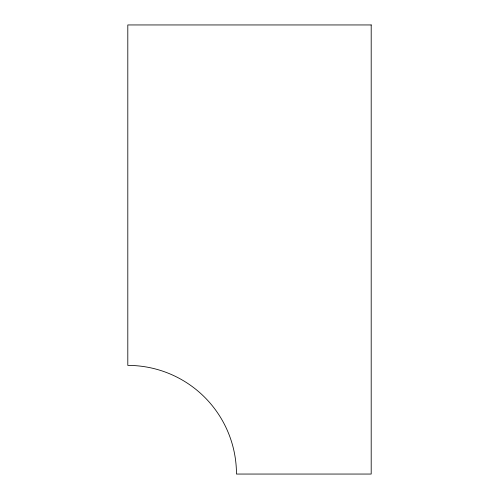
<?xml version="1.0" encoding="UTF-8"?>
<svg xmlns="http://www.w3.org/2000/svg" width="499" height="499" viewBox="0 0 499 499"><rect width="100%" height="100%" fill="white"/><g stroke="black" fill="none" stroke-linecap="round" stroke-linejoin="round"><path stroke-width="0.75" d="M371.194 24.95L127.806 24.95L127.806 365.399A108.651 108.651 0 0 1 236.464 474.05L371.194 474.05L371.194 24.95"/></g></svg>
